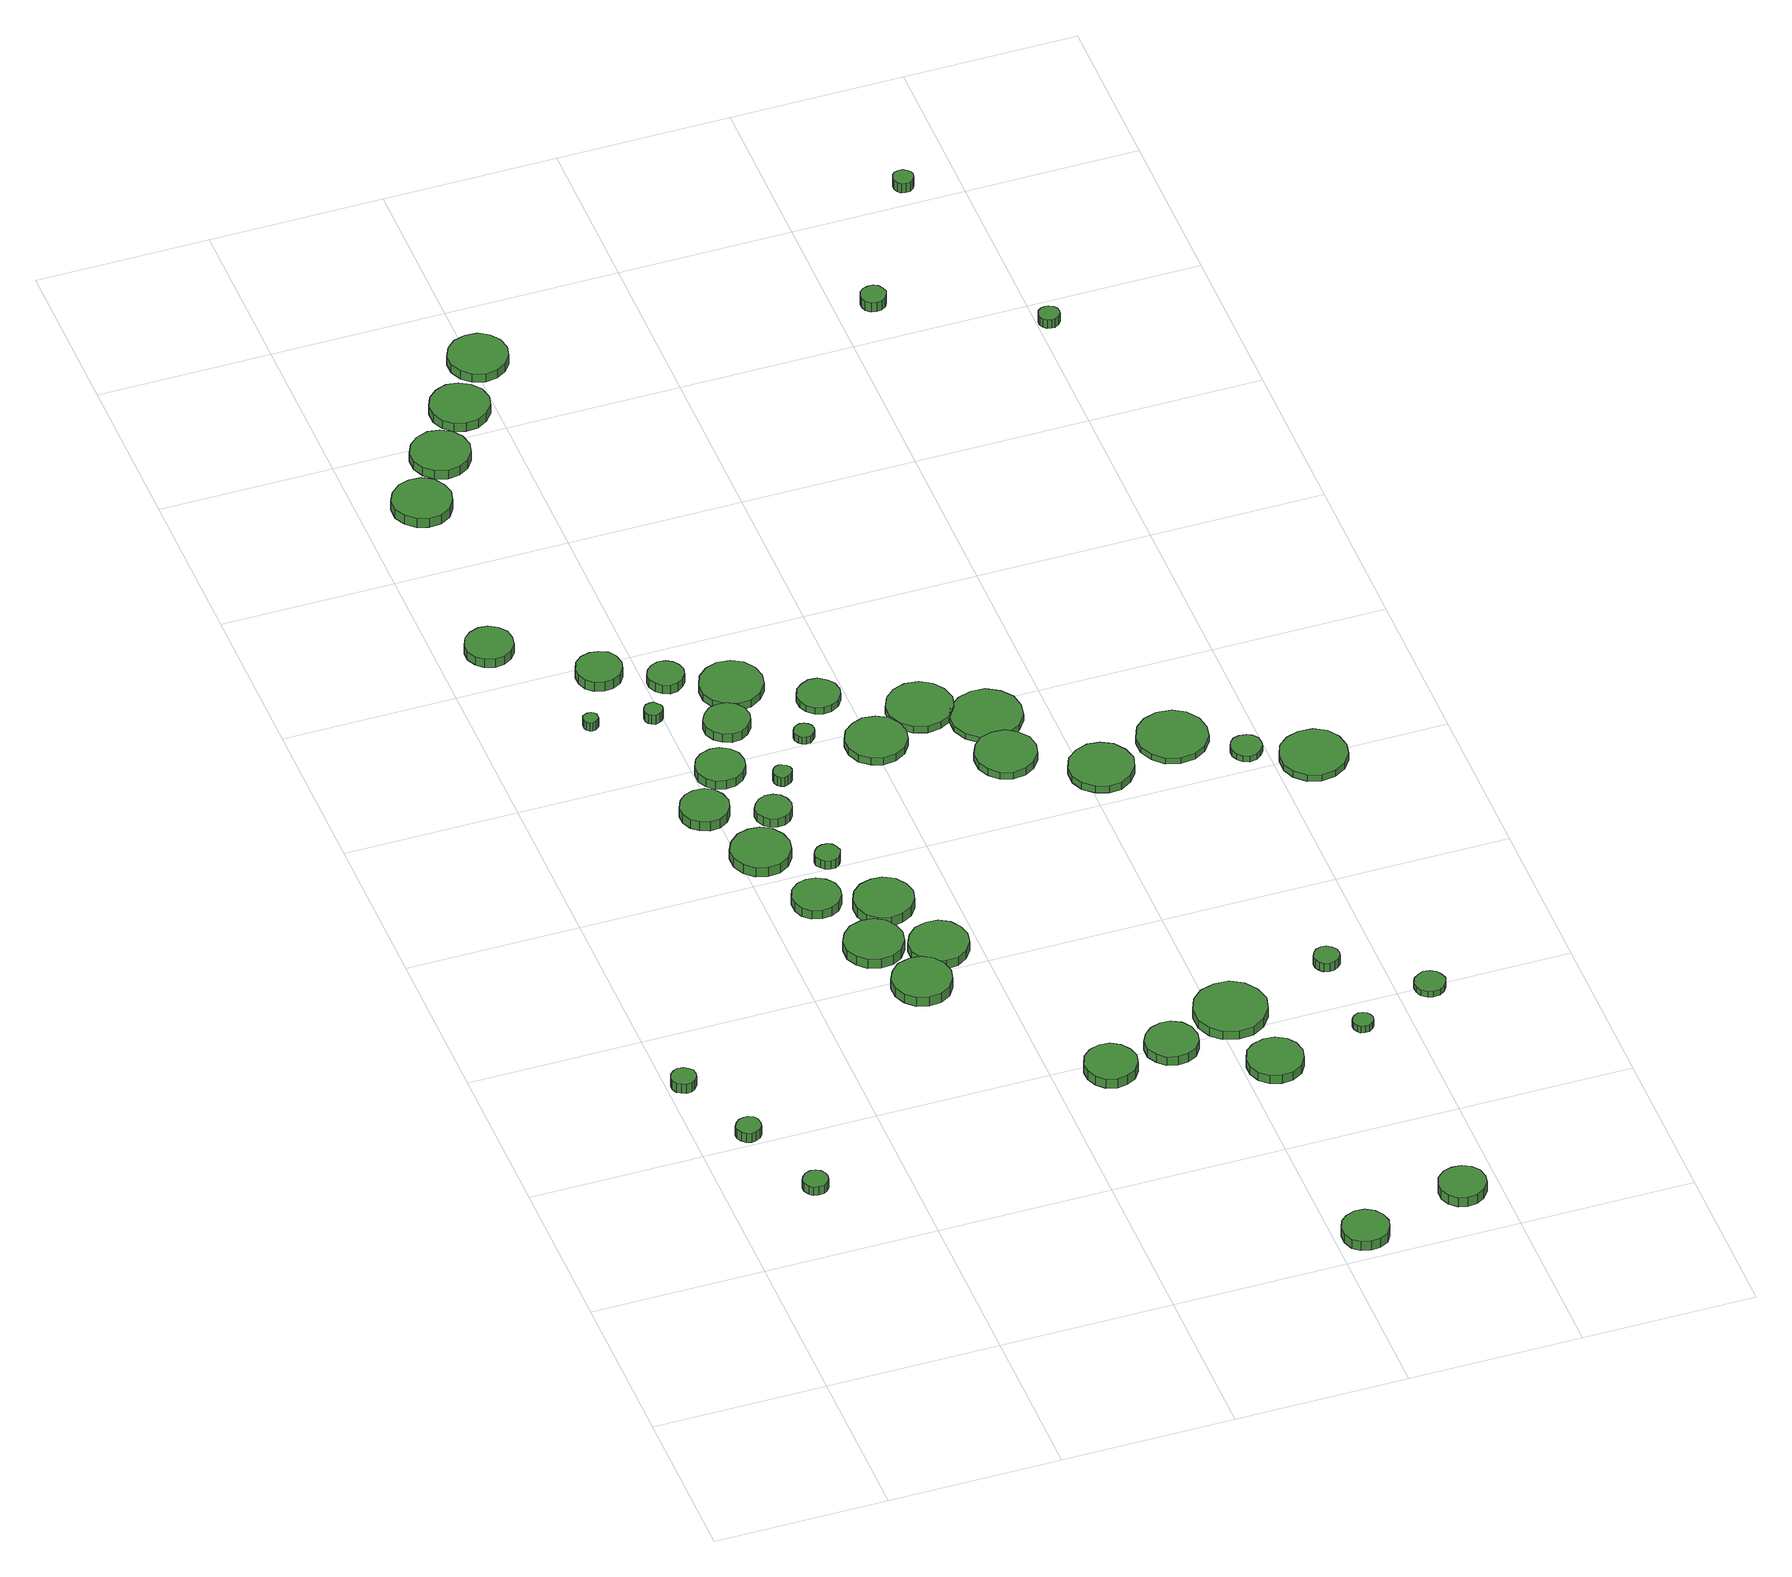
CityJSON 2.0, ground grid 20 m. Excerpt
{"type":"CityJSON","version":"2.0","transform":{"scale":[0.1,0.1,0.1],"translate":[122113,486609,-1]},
"CityObjects":{
"tree1":{"type":"SolitaryVegetationObject","attributes":{"function":"something"},"geometry":[{"type":"MultiSurface","lod":"1","boundaries":[[[0,1,2,3,4,5,6,7,8,9,10,11,12,13,14]],[[15,16,17,18,19,20,21,22,23,24,25,26,27,28,29]],[[0,29,28,1]],[[1,28,27,2]],[[2,27,26,3]],[[3,26,25,4]],[[4,25,24,5]],[[5,24,23,6]],[[6,23,22,7]],[[7,22,21,8]],[[8,21,20,9]],[[9,20,19,10]],[[10,19,18,11]],[[11,18,17,12]],[[12,17,16,13]],[[13,16,15,14]],[[14,15,29,0]]]}]},
"tree2":{"type":"SolitaryVegetationObject","attributes":{"function":"something"},"geometry":[{"type":"MultiSurface","lod":"1","boundaries":[[[30,31,32,33,34,35,36,37,38,39,40,41,42,43,44]],[[45,46,47,48,49,50,51,52,53,54,55,56,57,58,59]],[[30,59,58,31]],[[31,58,57,32]],[[32,57,56,33]],[[33,56,55,34]],[[34,55,54,35]],[[35,54,53,36]],[[36,53,52,37]],[[37,52,51,38]],[[38,51,50,39]],[[39,50,49,40]],[[40,49,48,41]],[[41,48,47,42]],[[42,47,46,43]],[[43,46,45,44]],[[44,45,59,30]]]}]},
"tree3":{"type":"SolitaryVegetationObject","attributes":{"function":"something"},"geometry":[{"type":"MultiSurface","lod":"1","boundaries":[[[60,61,62,63,64,65,66,67,68,69,70,71,72,73,74]],[[75,76,77,78,79,80,81,82,83,84,85,86,87,88,89]],[[60,89,88,61]],[[61,88,87,62]],[[62,87,86,63]],[[63,86,85,64]],[[64,85,84,65]],[[65,84,83,66]],[[66,83,82,67]],[[67,82,81,68]],[[68,81,80,69]],[[69,80,79,70]],[[70,79,78,71]],[[71,78,77,72]],[[72,77,76,73]],[[73,76,75,74]],[[74,75,89,60]]]}]},
"tree4":{"type":"SolitaryVegetationObject","attributes":{"function":"something"},"geometry":[{"type":"MultiSurface","lod":"1","boundaries":[[[90,91,92,93,94,95,96,97,98,99,100,101,102,103,104]],[[105,106,107,108,109,110,111,112,113,114,115,116,117,118,119]],[[90,119,118,91]],[[91,118,117,92]],[[92,117,116,93]],[[93,116,115,94]],[[94,115,114,95]],[[95,114,113,96]],[[96,113,112,97]],[[97,112,111,98]],[[98,111,110,99]],[[99,110,109,100]],[[100,109,108,101]],[[101,108,107,102]],[[102,107,106,103]],[[103,106,105,104]],[[104,105,119,90]]]}]},
"tree5":{"type":"SolitaryVegetationObject","attributes":{"function":"something"},"geometry":[{"type":"MultiSurface","lod":"1","boundaries":[[[120,121,122,123,124,125,126,127,128,129,130,131,132,133,134]],[[135,136,137,138,139,140,141,142,143,144,145,146,147,148,149]],[[120,149,148,121]],[[121,148,147,122]],[[122,147,146,123]],[[123,146,145,124]],[[124,145,144,125]],[[125,144,143,126]],[[126,143,142,127]],[[127,142,141,128]],[[128,141,140,129]],[[129,140,139,130]],[[130,139,138,131]],[[131,138,137,132]],[[132,137,136,133]],[[133,136,135,134]],[[134,135,149,120]]]}]},
"tree6":{"type":"SolitaryVegetationObject","attributes":{"function":"something"},"geometry":[{"type":"MultiSurface","lod":"1","boundaries":[[[150,151,152,153,154,155,156,157,158,159,160,161,162,163,164]],[[165,166,167,168,169,170,171,172,173,174,175,176,177,178,179]],[[150,179,178,151]],[[151,178,177,152]],[[152,177,176,153]],[[153,176,175,154]],[[154,175,174,155]],[[155,174,173,156]],[[156,173,172,157]],[[157,172,171,158]],[[158,171,170,159]],[[159,170,169,160]],[[160,169,168,161]],[[161,168,167,162]],[[162,167,166,163]],[[163,166,165,164]],[[164,165,179,150]]]}]},
"tree7":{"type":"SolitaryVegetationObject","attributes":{"function":"something"},"geometry":[{"type":"MultiSurface","lod":"1","boundaries":[[[180,181,182,183,184,185,186,187,188,189,190,191,192,193,194]],[[195,196,197,198,199,200,201,202,203,204,205,206,207,208,209]],[[180,209,208,181]],[[181,208,207,182]],[[182,207,206,183]],[[183,206,205,184]],[[184,205,204,185]],[[185,204,203,186]],[[186,203,202,187]],[[187,202,201,188]],[[188,201,200,189]],[[189,200,199,190]],[[190,199,198,191]],[[191,198,197,192]],[[192,197,196,193]],[[193,196,195,194]],[[194,195,209,180]]]}]},
"tree8":{"type":"SolitaryVegetationObject","attributes":{"function":"something"},"geometry":[{"type":"MultiSurface","lod":"1","boundaries":[[[210,211,212,213,214,215,216,217,218,219,220,221,222,223,224]],[[225,226,227,228,229,230,231,232,233,234,235,236,237,238,239]],[[210,239,238,211]],[[211,238,237,212]],[[212,237,236,213]],[[213,236,235,214]],[[214,235,234,215]],[[215,234,233,216]],[[216,233,232,217]],[[217,232,231,218]],[[218,231,230,219]],[[219,230,229,220]],[[220,229,228,221]],[[221,228,227,222]],[[222,227,226,223]],[[223,226,225,224]],[[224,225,239,210]]]}]},
"tree9":{"type":"SolitaryVegetationObject","attributes":{"function":"something"},"geometry":[{"type":"MultiSurface","lod":"1","boundaries":[[[240,241,242,243,244,245,246,247,248,249,250,251,252,253,254]],[[255,256,257,258,259,260,261,262,263,264,265,266,267,268,269]],[[240,269,268,241]],[[241,268,267,242]],[[242,267,266,243]],[[243,266,265,244]],[[244,265,264,245]],[[245,264,263,246]],[[246,263,262,247]],[[247,262,261,248]],[[248,261,260,249]],[[249,260,259,250]],[[250,259,258,251]],[[251,258,257,252]],[[252,257,256,253]],[[253,256,255,254]],[[254,255,269,240]]]}]},
"tree10":{"type":"SolitaryVegetationObject","attributes":{"function":"something"},"geometry":[{"type":"MultiSurface","lod":"1","boundaries":[[[270,271,272,273,274,275,276,277,278,279,280,281,282,283,284]],[[285,286,287,288,289,290,291,292,293,294,295,296,297,298,299]],[[270,299,298,271]],[[271,298,297,272]],[[272,297,296,273]],[[273,296,295,274]],[[274,295,294,275]],[[275,294,293,276]],[[276,293,292,277]],[[277,292,291,278]],[[278,291,290,279]],[[279,290,289,280]],[[280,289,288,281]],[[281,288,287,282]],[[282,287,286,283]],[[283,286,285,284]],[[284,285,299,270]]]}]},
"tree11":{"type":"SolitaryVegetationObject","attributes":{"function":"something"},"geometry":[{"type":"MultiSurface","lod":"1","boundaries":[[[300,301,302,303,304,305,306,307,308,309,310,311,312,313,314]],[[315,316,317,318,319,320,321,322,323,324,325,326,327,328,329]],[[300,329,328,301]],[[301,328,327,302]],[[302,327,326,303]],[[303,326,325,304]],[[304,325,324,305]],[[305,324,323,306]],[[306,323,322,307]],[[307,322,321,308]],[[308,321,320,309]],[[309,320,319,310]],[[310,319,318,311]],[[311,318,317,312]],[[312,317,316,313]],[[313,316,315,314]],[[314,315,329,300]]]}]},
"tree12":{"type":"SolitaryVegetationObject","attributes":{"function":"something"},"geometry":[{"type":"MultiSurface","lod":"1","boundaries":[[[330,331,332,333,334,335,336,337,338,339,340,341,342,343,344]],[[345,346,347,348,349,350,351,352,353,354,355,356,357,358,359]],[[330,359,358,331]],[[331,358,357,332]],[[332,357,356,333]],[[333,356,355,334]],[[334,355,354,335]],[[335,354,353,336]],[[336,353,352,337]],[[337,352,351,338]],[[338,351,350,339]],[[339,350,349,340]],[[340,349,348,341]],[[341,348,347,342]],[[342,347,346,343]],[[343,346,345,344]],[[344,345,359,330]]]}]},
"tree13":{"type":"SolitaryVegetationObject","attributes":{"function":"something"},"geometry":[{"type":"MultiSurface","lod":"1","boundaries":[[[360,361,362,363,364,365,366,367,368,369,370,371,372,373,374]],[[375,376,377,378,379,380,381,382,383,384,385,386,387,388,389]],[[360,389,388,361]],[[361,388,387,362]],[[362,387,386,363]],[[363,386,385,364]],[[364,385,384,365]],[[365,384,383,366]],[[366,383,382,367]],[[367,382,381,368]],[[368,381,380,369]],[[369,380,379,370]],[[370,379,378,371]],[[371,378,377,372]],[[372,377,376,373]],[[373,376,375,374]],[[374,375,389,360]]]}]},
"tree14":{"type":"SolitaryVegetationObject","attributes":{"function":"something"},"geometry":[{"type":"MultiSurface","lod":"1","boundaries":[[[390,391,392,393,394,395,396,397,398,399,400,401,402,403,404]],[[405,406,407,408,409,410,411,412,413,414,415,416,417,418,419]],[[390,419,418,391]],[[391,418,417,392]],[[392,417,416,393]],[[393,416,415,394]],[[394,415,414,395]],[[395,414,413,396]],[[396,413,412,397]],[[397,412,411,398]],[[398,411,410,399]],[[399,410,409,400]],[[400,409,408,401]],[[401,408,407,402]],[[402,407,406,403]],[[403,406,405,404]],[[404,405,419,390]]]}]},
"tree15":{"type":"SolitaryVegetationObject","attributes":{"function":"something"},"geometry":[{"type":"MultiSurface","lod":"1","boundaries":[[[420,421,422,423,424,425,426,427,428,429,430,431,432,433,434]],[[435,436,437,438,439,440,441,442,443,444,445,446,447,448,449]],[[420,449,448,421]],[[421,448,447,422]],[[422,447,446,423]],[[423,446,445,424]],[[424,445,444,425]],[[425,444,443,426]],[[426,443,442,427]],[[427,442,441,428]],[[428,441,440,429]],[[429,440,439,430]],[[430,439,438,431]],[[431,438,437,432]],[[432,437,436,433]],[[433,436,435,434]],[[434,435,449,420]]]}]},
"tree16":{"type":"SolitaryVegetationObject","attributes":{"function":"something"},"geometry":[{"type":"MultiSurface","lod":"1","boundaries":[[[450,451,452,453,454,455,456,457,458,459,460,461,462,463,464]],[[465,466,467,468,469,470,471,472,473,474,475,476,477,478,479]],[[450,479,478,451]],[[451,478,477,452]],[[452,477,476,453]],[[453,476,475,454]],[[454,475,474,455]],[[455,474,473,456]],[[456,473,472,457]],[[457,472,471,458]],[[458,471,470,459]],[[459,470,469,460]],[[460,469,468,461]],[[461,468,467,462]],[[462,467,466,463]],[[463,466,465,464]],[[464,465,479,450]]]}]},
"tree17":{"type":"SolitaryVegetationObject","attributes":{"function":"something"},"geometry":[{"type":"MultiSurface","lod":"1","boundaries":[[[480,481,482,483,484,485,486,487,488,489,490,491,492,493,494]],[[495,496,497,498,499,500,501,502,503,504,505,506,507,508,509]],[[480,509,508,481]],[[481,508,507,482]],[[482,507,506,483]],[[483,506,505,484]],[[484,505,504,485]],[[485,504,503,486]],[[486,503,502,487]],[[487,502,501,488]],[[488,501,500,489]],[[489,500,499,490]],[[490,499,498,491]],[[491,498,497,492]],[[492,497,496,493]],[[493,496,495,494]],[[494,495,509,480]]]}]},
"tree18":{"type":"SolitaryVegetationObject","attributes":{"function":"something"},"geometry":[{"type":"MultiSurface","lod":"1","boundaries":[[[510,511,512,513,514,515,516,517,518,519,520,521,522,523,524]],[[525,526,527,528,529,530,531,532,533,534,535,536,537,538,539]],[[510,539,538,511]],[[511,538,537,512]],[[512,537,536,513]],[[513,536,535,514]],[[514,535,534,515]],[[515,534,533,516]],[[516,533,532,517]],[[517,532,531,518]],[[518,531,530,519]],[[519,530,529,520]],[[520,529,528,521]],[[521,528,527,522]],[[522,527,526,523]],[[523,526,525,524]],[[524,525,539,510]]]}]},
"tree19":{"type":"SolitaryVegetationObject","attributes":{"function":"something"},"geometry":[{"type":"MultiSurface","lod":"1","boundaries":[[[540,541,542,543,544,545,546,547,548,549,550,551,552,553,554]],[[555,556,557,558,559,560,561,562,563,564,565,566,567,568,569]],[[540,569,568,541]],[[541,568,567,542]],[[542,567,566,543]],[[543,566,565,544]],[[544,565,564,545]],[[545,564,563,546]],[[546,563,562,547]],[[547,562,561,548]],[[548,561,560,549]],[[549,560,559,550]],[[550,559,558,551]],[[551,558,557,552]],[[552,557,556,553]],[[553,556,555,554]],[[554,555,569,540]]]}]},
"tree20":{"type":"SolitaryVegetationObject","attributes":{"function":"something"},"geometry":[{"type":"MultiSurface","lod":"1","boundaries":[[[570,571,572,573,574,575,576,577,578,579,580,581,582,583,584]],[[585,586,587,588,589,590,591,592,593,594,595,596,597,598,599]],[[570,599,598,571]],[[571,598,597,572]],[[572,597,596,573]],[[573,596,595,574]],[[574,595,594,575]],[[575,594,593,576]],[[576,593,592,577]],[[577,592,591,578]],[[578,591,590,579]],[[579,590,589,580]],[[580,589,588,581]],[[581,588,587,582]],[[582,587,586,583]],[[583,586,585,584]],[[584,585,599,570]]]}]},
"tree21":{"type":"SolitaryVegetationObject","attributes":{"function":"something"},"geometry":[{"type":"MultiSurface","lod":"1","boundaries":[[[600,601,602,603,604,605,606,607,608,609,610,611,612,613,614]],[[615,616,617,618,619,620,621,622,623,624,625,626,627,628,629]],[[600,629,628,601]],[[601,628,627,602]],[[602,627,626,603]],[[603,626,625,604]],[[604,625,624,605]],[[605,624,623,606]],[[606,623,622,607]],[[607,622,621,608]],[[608,621,620,609]],[[609,620,619,610]],[[610,619,618,611]],[[611,618,617,612]],[[612,617,616,613]],[[613,616,615,614]],[[614,615,629,600]]]}]},
"tree22":{"type":"SolitaryVegetationObject","attributes":{"function":"something"},"geometry":[{"type":"MultiSurface","lod":"1","boundaries":[[[630,631,632,633,634,635,636,637,638,639,640,641,642,643,644]],[[645,646,647,648,649,650,651,652,653,654,655,656,657,658,659]],[[630,659,658,631]],[[631,658,657,632]],[[632,657,656,633]],[[633,656,655,634]],[[634,655,654,635]],[[635,654,653,636]],[[636,653,652,637]],[[637,652,651,638]],[[638,651,650,639]],[[639,650,649,640]],[[640,649,648,641]],[[641,648,647,642]],[[642,647,646,643]],[[643,646,645,644]],[[644,645,659,630]]]}]},
"tree23":{"type":"SolitaryVegetationObject","attributes":{"function":"something"},"geometry":[{"type":"MultiSurface","lod":"1","boundaries":[[[660,661,662,663,664,665,666,667,668,669,670,671,672,673,674]],[[675,676,677,678,679,680,681,682,683,684,685,686,687,688,689]],[[660,689,688,661]],[[661,688,687,662]],[[662,687,686,663]],[[663,686,685,664]],[[664,685,684,665]],[[665,684,683,666]],[[666,683,682,667]],[[667,682,681,668]],[[668,681,680,669]],[[669,680,679,670]],[[670,679,678,671]],[[671,678,677,672]],[[672,677,676,673]],[[673,676,675,674]],[[674,675,689,660]]]}]},
"tree24":{"type":"SolitaryVegetationObject","attributes":{"function":"something"},"geometry":[{"type":"MultiSurface","lod":"1","boundaries":[[[690,691,692,693,694,695,696,697,698,699,700,701,702,703,704]],[[705,706,707,708,709,710,711,712,713,714,715,716,717,718,719]],[[690,719,718,691]],[[691,718,717,692]],[[692,717,716,693]],[[693,716,715,694]],[[694,715,714,695]],[[695,714,713,696]],[[696,713,712,697]],[[697,712,711,698]],[[698,711,710,699]],[[699,710,709,700]],[[700,709,708,701]],[[701,708,707,702]],[[702,707,706,703]],[[703,706,705,704]],[[704,705,719,690]]]}]},
"tree25":{"type":"SolitaryVegetationObject","attributes":{"function":"something"},"geometry":[{"type":"MultiSurface","lod":"1","boundaries":[[[720,721,722,723,724,725,726,727,728,729,730,731,732,733,734]],[[735,736,737,738,739,740,741,742,743,744,745,746,747,748,749]],[[720,749,748,721]],[[721,748,747,722]],[[722,747,746,723]],[[723,746,745,724]],[[724,745,744,725]],[[725,744,743,726]],[[726,743,742,727]],[[727,742,741,728]],[[728,741,740,729]],[[729,740,739,730]],[[730,739,738,731]],[[731,738,737,732]],[[732,737,736,733]],[[733,736,735,734]],[[734,735,749,720]]]}]},
"tree26":{"type":"SolitaryVegetationObject","attributes":{"function":"something"},"geometry":[{"type":"MultiSurface","lod":"1","boundaries":[[[750,751,752,753,754,755,756,757,758,759,760,761,762,763,764]],[[765,766,767,768,769,770,771,772,773,774,775,776,777,778,779]],[[750,779,778,751]],[[751,778,777,752]],[[752,777,776,753]],[[753,776,775,754]],[[754,775,774,755]],[[755,774,773,756]],[[756,773,772,757]],[[757,772,771,758]],[[758,771,770,759]],[[759,770,769,760]],[[760,769,768,761]],[[761,768,767,762]],[[762,767,766,763]],[[763,766,765,764]],[[764,765,779,750]]]}]},
"tree27":{"type":"SolitaryVegetationObject","attributes":{"function":"something"},"geometry":[{"type":"MultiSurface","lod":"1","boundaries":[[[780,781,782,783,784,785,786,787,788,789,790,791,792,793,794]],[[795,796,797,798,799,800,801,802,803,804,805,806,807,808,809]],[[780,809,808,781]],[[781,808,807,782]],[[782,807,806,783]],[[783,806,805,784]],[[784,805,804,785]],[[785,804,803,786]],[[786,803,802,787]],[[787,802,801,788]],[[788,801,800,789]],[[789,800,799,790]],[[790,799,798,791]],[[791,798,797,792]],[[792,797,796,793]],[[793,796,795,794]],[[794,795,809,780]]]}]},
"tree28":{"type":"SolitaryVegetationObject","attributes":{"function":"something"},"geometry":[{"type":"MultiSurface","lod":"1","boundaries":[[[810,811,812,813,814,815,816,817,818,819,820,821,822,823,824]],[[825,826,827,828,829,830,831,832,833,834,835,836,837,838,839]],[[810,839,838,811]],[[811,838,837,812]],[[812,837,836,813]],[[813,836,835,814]],[[814,835,834,815]],[[815,834,833,816]],[[816,833,832,817]],[[817,832,831,818]],[[818,831,830,819]],[[819,830,829,820]],[[820,829,828,821]],[[821,828,827,822]],[[822,827,826,823]],[[823,826,825,824]],[[824,825,839,810]]]}]},
"tree29":{"type":"SolitaryVegetationObject","attributes":{"function":"something"},"geometry":[{"type":"MultiSurface","lod":"1","boundaries":[[[840,841,842,843,844,845,846,847,848,849,850,851,852,853,854]],[[855,856,857,858,859,860,861,862,863,864,865,866,867,868,869]],[[840,869,868,841]],[[841,868,867,842]],[[842,867,866,843]],[[843,866,865,844]],[[844,865,864,845]],[[845,864,863,846]],[[846,863,862,847]],[[847,862,861,848]],[[848,861,860,849]],[[849,860,859,850]],[[850,859,858,851]],[[851,858,857,852]],[[852,857,856,853]],[[853,856,855,854]],[[854,855,869,840]]]}]},
"tree30":{"type":"SolitaryVegetationObject","attributes":{"function":"something"},"geometry":[{"type":"MultiSurface","lod":"1","boundaries":[[[870,871,872,873,874,875,876,877,878,879,880,881,882,883,884]],[[885,886,887,888,889,890,891,892,893,894,895,896,897,898,899]],[[870,899,898,871]],[[871,898,897,872]],[[872,897,896,873]],[[873,896,895,874]],[[874,895,894,875]],[[875,894,893,876]],[[876,893,892,877]],[[877,892,891,878]],[[878,891,890,879]],[[879,890,889,880]],[[880,889,888,881]],[[881,888,887,882]],[[882,887,886,883]],[[883,886,885,884]],[[884,885,899,870]]]}]},
"tree31":{"type":"SolitaryVegetationObject","attributes":{"function":"something"},"geometry":[{"type":"MultiSurface","lod":"1","boundaries":[[[900,901,902,903,904,905,906,907,908,909,910,911,912,913,914]],[[915,916,917,918,919,920,921,922,923,924,925,926,927,928,929]],[[900,929,928,901]],[[901,928,927,902]],[[902,927,926,903]],[[903,926,925,904]],[[904,925,924,905]],[[905,924,923,906]],[[906,923,922,907]],[[907,922,921,908]],[[908,921,920,909]],[[909,920,919,910]],[[910,919,918,911]],[[911,918,917,912]],[[912,917,916,913]],[[913,916,915,914]],[[914,915,929,900]]]}]},
"tree32":{"type":"SolitaryVegetationObject","attributes":{"function":"something"},"geometry":[{"type":"MultiSurface","lod":"1","boundaries":[[[930,931,932,933,934,935,936,937,938,939,940,941,942,943,944]],[[945,946,947,948,949,950,951,952,953,954,955,956,957,958,959]],[[930,959,958,931]],[[931,958,957,932]],[[932,957,956,933]],[[933,956,955,934]],[[934,955,954,935]],[[935,954,953,936]],[[936,953,952,937]],[[937,952,951,938]],[[938,951,950,939]],[[939,950,949,940]],[[940,949,948,941]],[[941,948,947,942]],[[942,947,946,943]],[[943,946,945,944]],[[944,945,959,930]]]}]},
"tree33":{"type":"SolitaryVegetationObject","attributes":{"function":"something"},"geometry":[{"type":"MultiSurface","lod":"1","boundaries":[[[960,961,962,963,964,965,966,967,968,969,970,971,972,973,974]],[[975,976,977,978,979,980,981,982,983,984,985,986,987,988,989]],[[960,989,988,961]],[[961,988,987,962]],[[962,987,986,963]],[[963,986,985,964]],[[964,985,984,965]],[[965,984,983,966]],[[966,983,982,967]],[[967,982,981,968]],[[968,981,980,969]],[[969,980,979,970]],[[970,979,978,971]],[[971,978,977,972]],[[972,977,976,973]],[[973,976,975,974]],[[974,975,989,960]]]}]},
"tree34":{"type":"SolitaryVegetationObject","attributes":{"function":"something"},"geometry":[{"type":"MultiSurface","lod":"1","boundaries":[[[990,991,992,993,994,995,996,997,998,999,1000,1001,1002,1003,1004]],[[1005,1006,1007,1008,1009,1010,1011,1012,1013,1014,1015,1016,1017,1018,1019]],[[990,1019,1018,991]],[[991,1018,1017,992]],[[992,1017,1016,993]],[[993,1016,1015,994]],[[994,1015,1014,995]],[[995,1014,1013,996]],[[996,1013,1012,997]],[[997,1012,1011,998]],[[998,1011,1010,999]],[[999,1010,1009,1000]],[[1000,1009,1008,1001]],[[1001,1008,1007,1002]],[[1002,1007,1006,1003]],[[1003,1006,1005,1004]],[[1004,1005,1019,990]]]}]},
"tree35":{"type":"SolitaryVegetationObject","attributes":{"function":"something"},"geometry":[{"type":"MultiSurface","lod":"1","boundaries":[[[1020,1021,1022,1023,1024,1025,1026,1027,1028,1029,1030,1031,1032,1033,1034]],[[1035,1036,1037,1038,1039,1040,1041,1042,1043,1044,1045,1046,1047,1048,1049]],[[1020,1049,1048,1021]],[[1021,1048,1047,1022]],[[1022,1047,1046,1023]],[[1023,1046,1045,1024]],[[1024,1045,1044,1025]],[[1025,1044,1043,1026]],[[1026,1043,1042,1027]],[[1027,1042,1041,1028]],[[1028,1041,1040,1029]],[[1029,1040,1039,1030]],[[1030,1039,1038,1031]],[[1031,1038,1037,1032]],[[1032,1037,1036,1033]],[[1033,1036,1035,1034]],[[1034,1035,1049,1020]]]}]},
"tree36":{"type":"SolitaryVegetationObject","attributes":{"function":"something"},"geometry":[{"type":"MultiSurface","lod":"1","boundaries":[[[1050,1051,1052,1053,1054,1055,1056,1057,1058,1059,1060,1061,1062,1063,1064]],[[1065,1066,1067,1068,1069,1070,1071,1072,1073,1074,1075,1076,1077,1078,1079]],[[1050,1079,1078,1051]],[[1051,1078,1077,1052]],[[1052,1077,1076,1053]],[[1053,1076,1075,1054]],[[1054,1075,1074,1055]],[[1055,1074,1073,1056]],[[1056,1073,1072,1057]],[[1057,1072,1071,1058]],[[1058,1071,1070,1059]],[[1059,1070,1069,1060]],[[1060,1069,1068,1061]],[[1061,1068,1067,1062]],[[1062,1067,1066,1063]],[[1063,1066,1065,1064]],[[1064,1065,1079,1050]]]}]},
"tree37":{"type":"SolitaryVegetationObject","attributes":{"function":"something"},"geometry":[{"type":"MultiSurface","lod":"1","boundaries":[[[1080,1081,1082,1083,1084,1085,1086,1087,1088,1089,1090,1091,1092,1093,1094]],[[1095,1096,1097,1098,1099,1100,1101,1102,1103,1104,1105,1106,1107,1108,1109]],[[1080,1109,1108,1081]],[[1081,1108,1107,1082]],[[1082,1107,1106,1083]],[[1083,1106,1105,1084]],[[1084,1105,1104,1085]],[[1085,1104,1103,1086]],[[1086,1103,1102,1087]],[[1087,1102,1101,1088]],[[1088,1101,1100,1089]],[[1089,1100,1099,1090]],[[1090,1099,1098,1091]],[[1091,1098,1097,1092]],[[1092,1097,1096,1093]],[[1093,1096,1095,1094]],[[1094,1095,1109,1080]]]}]},
"tree38":{"type":"SolitaryVegetationObject","attributes":{"function":"something"},"geometry":[{"type":"MultiSurface","lod":"1","boundaries":[[[1110,1111,1112,1113,1114,1115,1116,1117,1118,1119,1120,1121,1122,1123,1124]],[[1125,1126,1127,1128,1129,1130,1131,1132,1133,1134,1135,1136,1137,1138,1139]],[[1110,1139,1138,1111]],[[1111,1138,1137,1112]],[[1112,1137,1136,1113]],[[1113,1136,1135,1114]],[[1114,1135,1134,1115]],[[1115,1134,1133,1116]],[[1116,1133,1132,1117]],[[1117,1132,1131,1118]],[[1118,1131,1130,1119]],[[1119,1130,1129,1120]],[[1120,1129,1128,1121]],[[1121,1128,1127,1122]],[[1122,1127,1126,1123]],[[1123,1126,1125,1124]],[[1124,1125,1139,1110]]]}]},
"tree39":{"type":"SolitaryVegetationObject","attributes":{"function":"something"},"geometry":[{"type":"MultiSurface","lod":"1","boundaries":[[[1140,1141,1142,1143,1144,1145,1146,1147,1148,1149,1150,1151,1152,1153,1154]],[[1155,1156,1157,1158,1159,1160,1161,1162,1163,1164,1165,1166,1167,1168,1169]],[[1140,1169,1168,1141]],[[1141,1168,1167,1142]],[[1142,1167,1166,1143]],[[1143,1166,1165,1144]],[[1144,1165,1164,1145]],[[1145,1164,1163,1146]],[[1146,1163,1162,1147]],[[1147,1162,1161,1148]],[[1148,1161,1160,1149]],[[1149,1160,1159,1150]],[[1150,1159,1158,1151]],[[1151,1158,1157,1152]],[[1152,1157,1156,1153]],[[1153,1156,1155,1154]],[[1154,1155,1169,1140]]]}]},
"tree40":{"type":"SolitaryVegetationObject","attributes":{"function":"something"},"geometry":[{"type":"MultiSurface","lod":"1","boundaries":[[[1170,1171,1172,1173,1174,1175,1176,1177,1178,1179,1180,1181,1182,1183,1184]],[[1185,1186,1187,1188,1189,1190,1191,1192,1193,1194,1195,1196,1197,1198,1199]],[[1170,1199,1198,1171]],[[1171,1198,1197,1172]],[[1172,1197,1196,1173]],[[1173,1196,1195,1174]],[[1174,1195,1194,1175]],[[1175,1194,1193,1176]],[[1176,1193,1192,1177]],[[1177,1192,1191,1178]],[[1178,1191,1190,1179]],[[1179,1190,1189,1180]],[[1180,1189,1188,1181]],[[1181,1188,1187,1182]],[[1182,1187,1186,1183]],[[1183,1186,1185,1184]],[[1184,1185,1199,1170]]]}]},
"tree41":{"type":"SolitaryVegetationObject","attributes":{"function":"something"},"geometry":[{"type":"MultiSurface","lod":"1","boundaries":[[[1200,1201,1202,1203,1204,1205,1206,1207,1208,1209,1210,1211,1212,1213,1214]],[[1215,1216,1217,1218,1219,1220,1221,1222,1223,1224,1225,1226,1227,1228,1229]],[[1200,1229,1228,1201]],[[1201,1228,1227,1202]],[[1202,1227,1226,1203]],[[1203,1226,1225,1204]],[[1204,1225,1224,1205]],[[1205,1224,1223,1206]],[[1206,1223,1222,1207]],[[1207,1222,1221,1208]],[[1208,1221,1220,1209]],[[1209,1220,1219,1210]],[[1210,1219,1218,1211]],[[1211,1218,1217,1212]],[[1212,1217,1216,1213]],[[1213,1216,1215,1214]],[[1214,1215,1229,1200]]]}]},
"tree42":{"type":"SolitaryVegetationObject","attributes":{"function":"something"},"geometry":[{"type":"MultiSurface","lod":"1","boundaries":[[[1230,1231,1232,1233,1234,1235,1236,1237,1238,1239,1240,1241,1242,1243,1244]],[[1245,1246,1247,1248,1249,1250,1251,1252,1253,1254,1255,1256,1257,1258,1259]],[[1230,1259,1258,1231]],[[1231,1258,1257,1232]],[[1232,1257,1256,1233]],[[1233,1256,1255,1234]],[[1234,1255,1254,1235]],[[1235,1254,1253,1236]],[[1236,1253,1252,1237]],[[1237,1252,1251,1238]],[[1238,1251,1250,1239]],[[1239,1250,1249,1240]],[[1240,1249,1248,1241]],[[1241,1248,1247,1242]],[[1242,1247,1246,1243]],[[1243,1246,1245,1244]],[[1244,1245,1259,1230]]]}]},
"tree43":{"type":"SolitaryVegetationObject","attributes":{"function":"something"},"geometry":[{"type":"MultiSurface","lod":"1","boundaries":[[[1260,1261,1262,1263,1264,1265,1266,1267,1268,1269,1270,1271,1272,1273,1274]],[[1275,1276,1277,1278,1279,1280,1281,1282,1283,1284,1285,1286,1287,1288,1289]],[[1260,1289,1288,1261]],[[1261,1288,1287,1262]],[[1262,1287,1286,1263]],[[1263,1286,1285,1264]],[[1264,1285,1284,1265]],[[1265,1284,1283,1266]],[[1266,1283,1282,1267]],[[1267,1282,1281,1268]],[[1268,1281,1280,1269]],[[1269,1280,1279,1270]],[[1270,1279,1278,1271]],[[1271,1278,1277,1272]],[[1272,1277,1276,1273]],[[1273,1276,1275,1274]],[[1274,1275,1289,1260]]]}]},
"tree44":{"type":"SolitaryVegetationObject","attributes":{"function":"something"},"geometry":[{"type":"MultiSurface","lod":"1","boundaries":[[[1290,1291,1292,1293,1294,1295,1296,1297,1298,1299,1300,1301,1302,1303,1304]],[[1305,1306,1307,1308,1309,1310,1311,1312,1313,1314,1315,1316,1317,1318,1319]],[[1290,1319,1318,1291]],[[1291,1318,1317,1292]],[[1292,1317,1316,1293]],[[1293,1316,1315,1294]],[[1294,1315,1314,1295]],[[1295,1314,1313,1296]],[[1296,1313,1312,1297]],[[1297,1312,1311,1298]],[[1298,1311,1310,1299]],[[1299,1310,1309,1300]],[[1300,1309,1308,1301]],[[1301,1308,1307,1302]],[[1302,1307,1306,1303]],[[1303,1306,1305,1304]],[[1304,1305,1319,1290]]]}]},
"tree45":{"type":"SolitaryVegetationObject","attributes":{"function":"something"},"geometry":[{"type":"MultiSurface","lod":"1","boundaries":[[[1320,1321,1322,1323,1324,1325,1326,1327,1328,1329,1330,1331,1332,1333,1334]],[[1335,1336,1337,1338,1339,1340,1341,1342,1343,1344,1345,1346,1347,1348,1349]],[[1320,1349,1348,1321]],[[1321,1348,1347,1322]],[[1322,1347,1346,1323]],[[1323,1346,1345,1324]],[[1324,1345,1344,1325]],[[1325,1344,1343,1326]],[[1326,1343,1342,1327]],[[1327,1342,1341,1328]],[[1328,1341,1340,1329]],[[1329,1340,1339,1330]],[[1330,1339,1338,1331]],[[1331,1338,1337,1332]],[[1332,1337,1336,1333]],[[1333,1336,1335,1334]],[[1334,1335,1349,1320]]]}]},
"tree46":{"type":"SolitaryVegetationObject","attributes":{"function":"something"},"geometry":[{"type":"MultiSurface","lod":"1","boundaries":[[[1350,1351,1352,1353,1354,1355,1356,1357,1358,1359,1360,1361,1362,1363,1364]],[[1365,1366,1367,1368,1369,1370,1371,1372,1373,1374,1375,1376,1377,1378,1379]],[[1350,1379,1378,1351]],[[1351,1378,1377,1352]],[[1352,1377,1376,1353]],[[1353,1376,1375,1354]],[[1354,1375,1374,1355]],[[1355,1374,1373,1356]],[[1356,1373,1372,1357]],[[1357,1372,1371,1358]],[[1358,1371,1370,1359]],[[1359,1370,1369,1360]],[[1360,1369,1368,1361]],[[1361,1368,1367,1362]],[[1362,1367,1366,1363]],[[1363,1366,1365,1364]],[[1364,1365,1379,1350]]]}]},
"tree47":{"type":"SolitaryVegetationObject","attributes":{"function":"something"},"geometry":[{"type":"MultiSurface","lod":"1","boundaries":[[[1380,1381,1382,1383,1384,1385,1386,1387,1388,1389,1390,1391,1392,1393,1394]],[[1395,1396,1397,1398,1399,1400,1401,1402,1403,1404,1405,1406,1407,1408,1409]],[[1380,1409,1408,1381]],[[1381,1408,1407,1382]],[[1382,1407,1406,1383]],[[1383,1406,1405,1384]],[[1384,1405,1404,1385]],[[1385,1404,1403,1386]],[[1386,1403,1402,1387]],[[1387,1402,1401,1388]],[[1388,1401,1400,1389]],[[1389,1400,1399,1390]],[[1390,1399,1398,1391]],[[1391,1398,1397,1392]],[[1392,1397,1396,1393]],[[1393,1396,1395,1394]],[[1394,1395,1409,1380]]]}]}
},
"vertices":[
[32,513,26],[31,519,26],[27,523,26],[22,526,26],[16,527,26],[11,525,26],[6,521,26],[4,516,26],[4,510,26],[6,504,26],[11,501,26],[16,499,26],[22,499,26],[27,502,26],[31,507,26],[31,507,13],[27,502,13],[22,499,13],[16,499,13],[11,501,13],[6,504,13],[4,510,13],[4,516,13],[6,521,13],[11,525,13],[16,527,13],[22,526,13],[27,523,13],[31,519,13],[32,513,13],
[70,410,29],[69,416,29],[66,421,29],[60,424,29],[55,424,29],[49,422,29],[45,418,29],[42,413,29],[42,407,29],[45,402,29],[49,398,29],[55,396,29],[60,397,29],[66,400,29],[69,404,29],[69,404,16],[66,400,16],[60,397,16],[55,396,16],[49,398,16],[45,402,16],[42,407,16],[42,413,16],[45,418,16],[49,422,16],[55,424,16],[60,424,16],[66,421,16],[69,416,16],[70,410,16],
[108,300,32],[107,305,32],[104,310,32],[99,313,32],[93,314,32],[87,312,32],[83,308,32],[80,303,32],[80,297,32],[83,291,32],[87,287,32],[93,286,32],[99,286,32],[104,289,32],[107,294,32],[107,294,20],[104,289,20],[99,286,20],[93,286,20],[87,287,20],[83,291,20],[80,297,20],[80,303,20],[83,308,20],[87,312,20],[93,314,20],[99,313,20],[104,310,20],[107,305,20],[108,300,20],
[84,1254,27],[82,1265,27],[75,1274,27],[65,1280,27],[54,1281,27],[43,1277,27],[35,1270,27],[30,1259,27],[30,1248,27],[35,1237,27],[43,1230,27],[54,1226,27],[65,1227,27],[75,1233,27],[82,1242,27],[82,1242,15],[75,1233,15],[65,1227,15],[54,1226,15],[43,1230,15],[35,1237,15],[30,1248,15],[30,1259,15],[35,1270,15],[43,1277,15],[54,1281,15],[65,1280,15],[75,1274,15],[82,1265,15],[84,1254,15],
[128,1102,26],[128,1105,26],[126,1108,26],[123,1110,26],[119,1110,26],[116,1109,26],[113,1107,26],[112,1104,26],[112,1100,26],[113,1097,26],[116,1094,26],[119,1093,26],[123,1094,26],[126,1096,26],[128,1098,26],[128,1098,14],[126,1096,14],[123,1094,14],[119,1093,14],[116,1094,14],[113,1097,14],[112,1100,14],[112,1104,14],[113,1107,14],[116,1109,14],[119,1110,14],[123,1110,14],[126,1108,14],[128,1105,14],[128,1102,14],
[216,924,26],[213,936,26],[207,945,26],[197,951,26],[185,952,26],[174,948,26],[166,941,26],[161,930,26],[161,919,26],[166,908,26],[174,901,26],[185,897,26],[197,898,26],[207,904,26],[213,913,26],[213,913,13],[207,904,13],[197,898,13],[185,897,13],[174,901,13],[166,908,13],[161,919,13],[161,930,13],[166,941,13],[174,948,13],[185,952,13],[197,951,13],[207,945,13],[213,936,13],[216,924,13],
[256,839,26],[253,852,26],[245,864,26],[233,871,26],[219,872,26],[206,868,26],[195,858,26],[189,846,26],[189,832,26],[195,819,26],[206,809,26],[219,805,26],[233,806,26],[245,813,26],[253,825,26],[253,825,13],[245,813,13],[233,806,13],[219,805,13],[206,809,13],[195,819,13],[189,832,13],[189,846,13],[195,858,13],[206,868,13],[219,872,13],[233,871,13],[245,864,13],[253,852,13],[256,839,13],
[281,746,26],[279,757,26],[272,766,26],[262,772,26],[251,773,26],[240,770,26],[231,762,26],[227,752,26],[227,740,26],[231,730,26],[240,722,26],[251,719,26],[262,720,26],[272,725,26],[279,735,26],[279,735,14],[272,725,14],[262,720,14],[251,719,14],[240,722,14],[231,730,14],[227,740,14],[227,752,14],[231,762,14],[240,770,14],[251,773,14],[262,772,14],[272,766,14],[279,757,14],[281,746,14],
[321,655,27],[318,668,27],[310,680,27],[298,687,27],[284,688,27],[270,684,27],[260,674,27],[254,662,27],[254,647,27],[260,635,27],[270,625,27],[284,621,27],[298,622,27],[310,629,27],[318,641,27],[318,641,14],[310,629,14],[298,622,14],[284,621,14],[270,625,14],[260,635,14],[254,647,14],[254,662,14],[260,674,14],[270,684,14],[284,688,14],[298,687,14],[310,680,14],[318,668,14],[321,655,14],
[349,578,28],[346,591,28],[338,603,28],[326,610,28],[312,611,28],[298,607,28],[288,597,28],[282,585,28],[282,571,28],[288,558,28],[298,548,28],[312,544,28],[326,545,28],[338,552,28],[346,564,28],[346,564,15],[338,552,15],[326,545,15],[312,544,15],[298,548,15],[288,558,15],[282,571,15],[282,585,15],[288,597,15],[298,607,15],[312,611,15],[326,610,15],[338,603,15],[346,591,15],[349,578,15],
[183,1179,24],[181,1190,24],[175,1199,24],[165,1204,24],[155,1205,24],[144,1202,24],[136,1195,24],[132,1185,24],[132,1174,24],[136,1164,24],[144,1157,24],[155,1154,24],[165,1155,24],[175,1160,24],[181,1169,24],[181,1169,11],[175,1160,11],[165,1155,11],[155,1154,11],[144,1157,11],[136,1164,11],[132,1174,11],[132,1185,11],[136,1195,11],[144,1202,11],[155,1205,11],[165,1204,11],[175,1199,11],[181,1190,11],[183,1179,11],
[200,1094,25],[199,1098,25],[196,1101,25],[193,1104,25],[188,1104,25],[184,1103,25],[181,1100,25],[179,1096,25],[179,1091,25],[181,1087,25],[184,1085,25],[188,1083,25],[193,1084,25],[196,1086,25],[199,1089,25],[199,1089,12],[196,1086,12],[193,1084,12],[188,1083,12],[184,1085,12],[181,1087,12],[179,1091,12],[179,1096,12],[181,1100,12],[184,1103,12],[188,1104,12],[193,1104,12],[196,1101,12],[199,1098,12],[200,1094,12],
[101,1501,28],[98,1514,28],[90,1526,28],[78,1533,28],[64,1534,28],[51,1530,28],[40,1520,28],[34,1508,28],[34,1493,28],[40,1481,28],[51,1471,28],[64,1467,28],[78,1468,28],[90,1475,28],[98,1487,28],[98,1487,15],[90,1475,15],[78,1468,15],[64,1467,15],[51,1471,15],[40,1481,15],[34,1493,15],[34,1508,15],[40,1520,15],[51,1530,15],[64,1534,15],[78,1533,15],[90,1526,15],[98,1514,15],[101,1501,15],
[255,984,24],[253,996,24],[246,1005,24],[236,1011,24],[225,1012,24],[213,1008,24],[205,1001,24],[200,990,24],[200,978,24],[205,968,24],[213,960,24],[225,957,24],[236,958,24],[246,964,24],[253,973,24],[253,973,12],[246,964,12],[236,958,12],[225,957,12],[213,960,12],[205,968,12],[200,978,12],[200,990,12],[205,1001,12],[213,1008,12],[225,1012,12],[236,1011,12],[246,1005,12],[253,996,12],[255,984,12],
[279,898,25],[277,907,25],[272,914,25],[265,918,25],[256,919,25],[248,916,25],[242,910,25],[238,903,25],[238,894,25],[242,886,25],[248,881,25],[256,878,25],[265,879,25],[272,883,25],[277,890,25],[277,890,13],[272,883,13],[265,879,13],[256,878,13],[248,881,13],[242,886,13],[238,894,13],[238,903,13],[242,910,13],[248,916,13],[256,919,13],[265,918,13],[272,914,13],[277,907,13],[279,898,13],
[303,808,25],[301,814,25],[298,819,25],[293,822,25],[287,822,25],[281,820,25],[277,816,25],[274,811,25],[274,805,25],[277,800,25],[281,796,25],[287,794,25],[293,794,25],[298,797,25],[301,802,25],[301,802,13],[298,797,13],[293,794,13],[287,794,13],[281,796,13],[277,800,13],[274,805,13],[274,811,13],[277,816,13],[281,820,13],[287,822,13],[293,822,13],[298,819,13],[301,814,13],[303,808,13],
[355,718,25],[352,731,25],[344,743,25],[331,750,25],[318,751,25],[304,747,25],[294,738,25],[288,725,25],[288,711,25],[294,698,25],[304,688,25],[318,684,25],[331,686,25],[344,693,25],[352,704,25],[352,704,12],[344,693,12],[331,686,12],[318,684,12],[304,688,12],[294,698,12],[288,711,12],[288,725,12],[294,738,12],[304,747,12],[318,751,12],[331,750,12],[344,743,12],[352,731,12],[355,718,12],
[387,630,26],[384,643,26],[376,655,26],[364,662,26],[350,663,26],[336,659,26],[326,649,26],[320,637,26],[320,623,26],[326,610,26],[336,600,26],[350,596,26],[364,597,26],[376,605,26],[384,616,26],[384,616,14],[376,605,14],[364,597,14],[350,596,14],[336,600,14],[326,610,14],[320,623,14],[320,637,14],[326,649,14],[336,659,14],[350,663,14],[364,662,14],[376,655,14],[384,643,14],[387,630,14],
[243,1147,23],[241,1155,23],[236,1162,23],[229,1166,23],[220,1167,23],[212,1164,23],[206,1159,23],[202,1151,23],[202,1143,23],[206,1135,23],[212,1129,23],[220,1126,23],[229,1127,23],[236,1132,23],[241,1138,23],[241,1138,11],[236,1132,11],[229,1127,11],[220,1126,11],[212,1129,11],[206,1135,11],[202,1143,11],[202,1151,11],[206,1159,11],[212,1164,11],[220,1167,11],[229,1166,11],[236,1162,11],[241,1155,11],[243,1147,11],
[298,950,25],[297,955,25],[294,958,25],[290,960,25],[286,961,25],[282,960,25],[279,957,25],[277,953,25],[277,948,25],[279,944,25],[282,941,25],[286,940,25],[290,941,25],[294,943,25],[297,946,25],[297,946,12],[294,943,12],[290,941,12],[286,940,12],[282,941,12],[279,944,12],[277,948,12],[277,953,12],[279,957,12],[282,960,12],[286,961,12],[290,960,12],[294,958,12],[297,955,12],[298,950,12],
[491,375,31],[488,387,31],[481,397,31],[470,404,31],[458,405,31],[446,401,31],[437,393,31],[432,381,31],[432,369,31],[437,358,31],[446,349,31],[458,345,31],[470,347,31],[481,353,31],[488,363,31],[488,363,18],[481,353,18],[470,347,18],[458,345,18],[446,349,18],[437,358,18],[432,369,18],[432,381,18],[437,393,18],[446,401,18],[458,405,18],[470,404,18],[481,397,18],[488,387,18],[491,375,18],
[286,1054,23],[284,1065,23],[277,1074,23],[268,1079,23],[257,1080,23],[247,1077,23],[239,1069,23],[234,1060,23],[234,1049,23],[239,1039,23],[247,1032,23],[257,1028,23],[268,1029,23],[277,1035,23],[284,1044,23],[284,1044,11],[277,1035,11],[268,1029,11],[257,1028,11],[247,1032,11],[239,1039,11],[234,1049,11],[234,1060,11],[239,1069,11],[247,1077,11],[257,1080,11],[268,1079,11],[277,1074,11],[284,1065,11],[286,1054,11],
[146,1567,29],[143,1581,29],[135,1592,29],[123,1599,29],[109,1601,29],[95,1596,29],[85,1587,29],[79,1574,29],[79,1560,29],[85,1547,29],[95,1538,29],[109,1533,29],[123,1535,29],[135,1542,29],[143,1553,29],[143,1553,17],[135,1542,17],[123,1535,17],[109,1533,17],[95,1538,17],[85,1547,17],[79,1560,17],[79,1574,17],[85,1587,17],[95,1596,17],[109,1601,17],[123,1599,17],[135,1592,17],[143,1581,17],[146,1567,17],
[321,1111,21],[318,1125,21],[309,1138,21],[296,1145,21],[281,1147,21],[267,1142,21],[256,1132,21],[250,1118,21],[250,1103,21],[256,1090,21],[267,1080,21],[281,1075,21],[296,1076,21],[309,1084,21],[318,1096,21],[318,1096,11],[309,1084,11],[296,1076,11],[281,1075,11],[267,1080,11],[256,1090,11],[250,1103,11],[250,1118,11],[256,1132,11],[267,1142,11],[281,1147,11],[296,1145,11],[309,1138,11],[318,1125,11],[321,1111,11],
[345,1010,21],[344,1015,21],[341,1019,21],[337,1021,21],[332,1022,21],[327,1020,21],[324,1017,21],[322,1013,21],[322,1008,21],[324,1003,21],[327,1000,21],[332,999,21],[337,999,21],[341,1002,21],[344,1006,21],[344,1006,11],[341,1002,11],[337,999,11],[332,999,11],[327,1000,11],[324,1003,11],[322,1008,11],[322,1013,11],[324,1017,11],[327,1020,11],[332,1022,11],[337,1021,11],[341,1019,11],[344,1015,11],[345,1010,11],
[659,30,29],[656,41,29],[650,50,29],[640,56,29],[629,57,29],[618,53,29],[610,46,29],[606,36,29],[606,25,29],[610,14,29],[618,7,29],[629,4,29],[640,5,29],[650,10,29],[656,19,29],[656,19,16],[650,10,16],[640,5,16],[629,4,16],[618,7,16],[610,14,16],[606,25,16],[606,36,16],[610,46,16],[618,53,16],[629,57,16],[640,56,16],[650,50,16],[656,41,16],[659,30,16],
[191,1631,31],[188,1645,31],[179,1656,31],[167,1663,31],[153,1665,31],[140,1660,31],[130,1651,31],[124,1638,31],[124,1624,31],[130,1611,31],[140,1602,31],[153,1598,31],[167,1599,31],[179,1606,31],[188,1617,31],[188,1617,19],[179,1606,19],[167,1599,19],[153,1598,19],[140,1602,19],[130,1611,19],[124,1624,19],[124,1638,19],[130,1651,19],[140,1660,19],[153,1665,19],[167,1663,19],[179,1656,19],[188,1645,19],[191,1631,19],
[567,391,27],[564,404,27],[557,414,27],[546,420,27],[534,421,27],[522,417,27],[513,409,27],[507,398,27],[507,385,27],[513,374,27],[522,365,27],[534,362,27],[546,363,27],[557,369,27],[564,379,27],[564,379,15],[557,369,15],[546,363,15],[534,362,15],[522,365,15],[513,374,15],[507,385,15],[507,398,15],[513,409,15],[522,417,15],[534,421,15],[546,420,15],[557,414,15],[564,404,15],[567,391,15],
[393,1063,20],[391,1073,20],[385,1081,20],[376,1087,20],[366,1088,20],[357,1084,20],[349,1078,20],[345,1068,20],[345,1058,20],[349,1049,20],[357,1042,20],[366,1039,20],[376,1040,20],[385,1045,20],[391,1054,20],[391,1054,11],[385,1045,11],[376,1040,11],[366,1039,11],[357,1042,11],[349,1049,11],[345,1058,11],[345,1068,11],[349,1078,11],[357,1084,11],[366,1088,11],[376,1087,11],[385,1081,11],[391,1073,11],[393,1063,11],
[438,973,21],[435,987,21],[427,999,21],[414,1006,21],[399,1008,21],[386,1003,21],[375,994,21],[369,980,21],[369,966,21],[375,952,21],[386,943,21],[399,938,21],[414,940,21],[427,947,21],[435,959,21],[435,959,11],[427,947,11],[414,940,11],[399,938,11],[386,943,11],[375,952,11],[369,966,11],[369,980,11],[375,994,11],[386,1003,11],[399,1008,11],[414,1006,11],[427,999,11],[435,987,11],[438,973,11],
[236,1699,33],[233,1713,33],[225,1724,33],[213,1731,33],[199,1732,33],[185,1728,33],[175,1719,33],[169,1706,33],[169,1692,33],[175,1679,33],[185,1670,33],[199,1665,33],[213,1667,33],[225,1674,33],[233,1685,33],[233,1685,21],[225,1674,21],[213,1667,21],[199,1665,21],[185,1670,21],[175,1679,21],[169,1692,21],[169,1706,21],[175,1719,21],[185,1728,21],[199,1732,21],[213,1731,21],[225,1724,21],[233,1713,21],[236,1699,21],
[667,332,23],[664,345,23],[657,355,23],[645,362,23],[632,363,23],[619,359,23],[609,351,23],[604,338,23],[604,325,23],[609,313,23],[619,304,23],[632,300,23],[645,301,23],[657,308,23],[664,319,23],[664,319,11],[657,308,11],[645,301,11],[632,300,11],[619,304,11],[609,313,11],[604,325,11],[604,338,11],[609,351,11],[619,359,11],[632,363,11],[645,362,11],[657,355,11],[664,345,11],[667,332,11],
[657,422,26],[653,439,26],[643,453,26],[628,462,26],[611,463,26],[594,458,26],[582,447,26],[575,431,26],[575,413,26],[582,397,26],[594,386,26],[611,381,26],[628,382,26],[643,391,26],[653,405,26],[653,405,14],[643,391,14],[628,382,14],[611,381,14],[594,386,14],[582,397,14],[575,413,14],[575,431,14],[582,447,14],[594,458,14],[611,463,14],[628,462,14],[643,453,14],[653,439,14],[657,422,14],
[504,1009,20],[500,1025,20],[491,1037,20],[478,1045,20],[462,1047,20],[447,1042,20],[436,1032,20],[429,1017,20],[429,1002,20],[436,987,20],[447,977,20],[462,972,20],[478,974,20],[491,981,20],[500,994,20],[500,994,11],[491,981,11],[478,974,11],[462,972,11],[447,977,11],[436,987,11],[429,1002,11],[429,1017,11],[436,1032,11],[447,1042,11],[462,1047,11],[478,1045,11],[491,1037,11],[500,1025,11],[504,1009,11],
[785,72,21],[783,83,21],[776,92,21],[766,97,21],[755,98,21],[745,95,21],[736,87,21],[732,77,21],[732,66,21],[736,56,21],[745,48,21],[755,45,21],[766,46,21],[776,52,21],[783,61,21],[783,61,8],[776,52,8],[766,46,8],[755,45,8],[745,48,8],[736,56,8],[732,66,8],[732,77,8],[736,87,8],[745,95,8],[755,98,8],[766,97,8],[776,92,8],[783,83,8],[785,72,8],
[563,904,21],[560,919,21],[551,930,21],[539,938,21],[524,939,21],[510,935,21],[500,925,21],[494,912,21],[494,897,21],[500,884,21],[510,874,21],[524,869,21],[539,871,21],[551,878,21],[560,890,21],[560,890,11],[551,878,11],[539,871,11],[524,869,11],[510,874,11],[500,884,11],[494,897,11],[494,912,11],[500,925,11],[510,935,11],[524,939,11],[539,938,11],[551,930,11],[560,919,11],[563,904,11],
[570,972,19],[567,989,19],[557,1002,19],[542,1011,19],[526,1012,19],[510,1007,19],[497,996,19],[490,981,19],[490,964,19],[497,949,19],[510,937,19],[526,932,19],[542,934,19],[557,942,19],[567,956,19],[567,956,11],[557,942,11],[542,934,11],[526,932,11],[510,937,11],[497,949,11],[490,964,11],[490,981,11],[497,996,11],[510,1007,11],[526,1012,11],[542,1011,11],[557,1002,11],[567,989,11],[570,972,11],
[759,363,17],[758,368,17],[755,372,17],[751,374,17],[746,375,17],[741,373,17],[738,370,17],[736,366,17],[736,361,17],[738,356,17],[741,353,17],[746,352,17],[751,352,17],[755,355,17],[758,358,17],[758,358,8],[755,355,8],[751,352,8],[746,352,8],[741,353,8],[738,356,8],[736,361,8],[736,366,8],[738,370,8],[741,373,8],[746,375,8],[751,374,8],[755,372,8],[758,368,8],[759,363,8],
[656,850,20],[652,865,20],[643,878,20],[630,885,20],[615,887,20],[601,882,20],[589,872,20],[583,858,20],[583,843,20],[589,829,20],[601,819,20],[615,814,20],[630,815,20],[643,823,20],[652,835,20],[652,835,10],[643,823,10],[630,815,10],[615,814,10],[601,819,10],[589,829,10],[583,843,10],[583,858,10],[589,872,10],[601,882,10],[615,887,10],[630,885,10],[643,878,10],[652,865,10],[656,850,10],
[759,473,20],[758,479,20],[754,484,20],[749,487,20],[743,488,20],[737,486,20],[733,482,20],[730,476,20],[730,470,20],[733,465,20],[737,461,20],[743,459,20],[749,460,20],[754,463,20],[758,467,20],[758,467,8],[754,463,8],[749,460,8],[743,459,8],[737,461,8],[733,465,8],[730,470,8],[730,476,8],[733,482,8],[737,486,8],[743,488,8],[749,487,8],[754,484,8],[758,479,8],[759,473,8],
[855,399,16],[853,406,16],[849,412,16],[843,416,16],[835,417,16],[829,414,16],[823,410,16],[820,403,16],[820,396,16],[823,389,16],[829,384,16],[835,382,16],[843,383,16],[849,387,16],[853,392,16],[853,392,8],[849,387,8],[843,383,8],[835,382,8],[829,384,8],[823,389,8],[820,396,8],[820,403,8],[823,410,8],[829,414,8],[835,417,8],[843,416,8],[849,412,8],[853,406,8],[855,399,8],
[748,872,19],[745,888,19],[735,902,19],[721,910,19],[704,912,19],[688,907,19],[676,896,19],[669,880,19],[669,864,19],[676,849,19],[688,837,19],[704,832,19],[721,834,19],[735,842,19],[745,856,19],[745,856,11],[735,842,11],[721,834,11],[704,832,11],[688,837,11],[676,849,11],[669,864,11],[669,880,11],[676,896,11],[688,907,11],[704,912,11],[721,910,11],[735,902,11],[745,888,11],[748,872,11],
[796,829,18],[795,837,18],[790,843,18],[784,846,18],[776,847,18],[769,845,18],[764,840,18],[761,833,18],[761,826,18],[764,819,18],[769,814,18],[776,811,18],[784,812,18],[790,816,18],[795,822,18],[795,822,10],[790,816,10],[784,812,10],[776,811,10],[769,814,10],[764,819,10],[761,826,10],[761,833,10],[764,840,10],[769,845,10],[776,847,10],[784,846,10],[790,843,10],[795,837,10],[796,829,10],
[881,793,19],[878,809,19],[869,822,19],[855,830,19],[839,831,19],[824,826,19],[812,816,19],[806,801,19],[806,785,19],[812,771,19],[824,760,19],[839,755,19],[855,757,19],[869,765,19],[878,778,19],[878,778,10],[869,765,10],[855,757,10],[839,755,10],[824,760,10],[812,771,10],[806,785,10],[806,801,10],[812,816,10],[824,826,10],[839,831,10],[855,830,10],[869,822,10],[878,809,10],[881,793,10],
[654,1647,34],[652,1653,34],[649,1658,34],[644,1661,34],[638,1661,34],[632,1659,34],[627,1655,34],[625,1650,34],[625,1644,34],[627,1638,34],[632,1634,34],[638,1632,34],[644,1633,34],[649,1636,34],[652,1641,34],[652,1641,21],[649,1636,21],[644,1633,21],[638,1632,21],[632,1634,21],[627,1638,21],[625,1644,21],[625,1650,21],[627,1655,21],[632,1659,21],[638,1661,21],[644,1661,21],[649,1658,21],[652,1653,21],[654,1647,21],
[821,1555,33],[820,1559,33],[817,1563,33],[812,1566,33],[808,1566,33],[803,1565,33],[799,1562,33],[797,1557,33],[797,1552,33],[799,1548,33],[803,1544,33],[808,1543,33],[812,1543,33],[817,1546,33],[820,1550,33],[820,1550,21],[817,1546,21],[812,1543,21],[808,1543,21],[803,1544,21],[799,1548,21],[797,1552,21],[797,1557,21],[799,1562,21],[803,1565,21],[808,1566,21],[812,1566,21],[817,1563,21],[820,1559,21],[821,1555,21],
[746,1818,34],[745,1822,34],[742,1826,34],[738,1829,34],[733,1829,34],[728,1828,34],[725,1825,34],[723,1820,34],[723,1815,34],[725,1811,34],[728,1807,34],[733,1806,34],[738,1806,34],[742,1809,34],[745,1813,34],[745,1813,21],[742,1809,21],[738,1806,21],[733,1806,21],[728,1807,21],[725,1811,21],[723,1815,21],[723,1820,21],[725,1825,21],[728,1828,21],[733,1829,21],[738,1829,21],[742,1826,21],[745,1822,21],[746,1818,21]
]}
